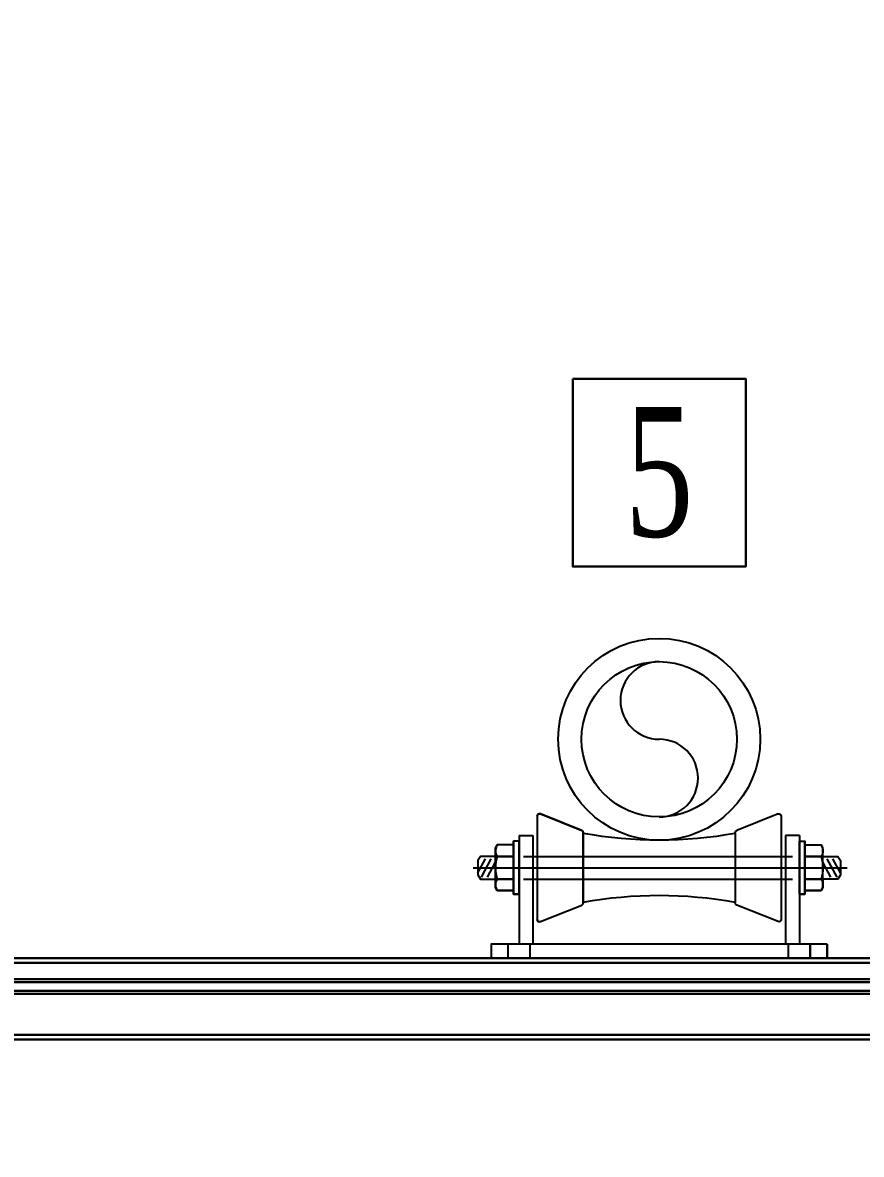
# Model space of a CAD drawing. Header units: centimetres. Extents: x 405464 to 563355, y 50011 to 66875.
# Drawn here: x 526061 to 526125.8, y 51794.5 to 51881.9 of the extents above; entities that cross this region are included whole.
import ezdxf
from ezdxf.enums import TextEntityAlignment as Align

# ---------------------------------------------------------------- set-up
doc = ezdxf.new("R2010")
doc.units = ezdxf.units.CM
doc.layers.get('0').update_dxf_attribs({"lineweight": 9})
doc.layers.add('-M-PLUMBING DCW RISER', color=7, linetype='Continuous')
for name, color, linetype, lineweight in [('0-KRCN-IST-GALERİ-YAZI', 131, 'Continuous', 30), ('0-KRCN-MİMARİ-170326', 8, 'Continuous', 9), ('0-KRCN-PLATE', 132, 'Continuous', 25), ('0-KRCN-TESİSAT', 7, 'Continuous', 30), ('AS_TA_TARAMA', 8, 'Continuous', 9)]:
    doc.layers.add(name, color=color, linetype=linetype, lineweight=lineweight)
doc.styles.add('BAYBURT XREF$0$TIMES', font='times.ttf')

# ---------------------------------------------------------------- blocks, each defined once
blk = doc.blocks.new('G$CE936221F')
at = {"layer": 'AS_TA_TARAMA', "transparency": 33554687}
h = blk.add_hatch(dxfattribs=at)
h.set_pattern_fill('ANSI33', color=256, scale=2.5, angle=180)
h.set_pattern_definition([(45, (-451004.7542594136, -85811.19926901902), (-11.22532015133644, 11.22532015133644), []), (45, (-450993.5289344136, -85811.19926901902), (-11.22532015133644, 11.22532015133644), [7.9375, -3.96875])])
h.paths.add_polyline_path([(914.0000715255155, -450.0000000000291), (884.0000715255737, -450.0000000000291), (884.0000715255155, -25.00000000008731), (334.0000715260976, -25.00000000008731), (334.0000715260976, -450.0000000000146), (304.0000715260976, -450.0000000000291), (304.0000715260976, -500.0000000000291), (914.0000715255155, -500.0000000000437)])
h.paths.add_polyline_path([(844.0000715255737, -75.00000000008731), (844.0000715255737, -340.0000000000291), (374.0000715260976, -340.0000000000437), (374.0000715260976, -75.00000000008731)], flags=16)
h.paths.add_polyline_path([(374.0000715260976, -370.0000000000437), (844.0000715255737, -370.0000000000582), (844.0000715255737, -450.0000000000291), (374.0000715260976, -450.0000000000291)], flags=16)
h.paths.add_polyline_path([(664.0000715255737, -75.00000000007276), (634.0000715255737, -75.00000000007276), (634.0000715255737, -340.0000000000291), (664.0000715255737, -340.0000000000291)], flags=0)
blk = doc.blocks.new('A$C6AE706CD')
at = {"color": 0, "linetype": 'ByBlock'}
for p, q in [((-8.984922226416982, 10.4639439565633, 0.0002942672051547), (-8.984922226419258, 2.844401218995699, 0.0002942672051547)), ((-8.752950774944566, 10.62099947895694, 0.0002942672051547), (-5.708241167389589, 9.403111928576436, 0.0002942672051547)), ((8.752951131422606, 10.62099947895694, 0.0002942672051547), (5.708241523871948, 9.403111928576436, 0.0002942672051547)), ((8.98492258289275, 10.4639439565633, 0.0002942672051547), (8.984922582895024, 2.844401218995699, 0.0002942672051547)), ((-5.601911709790556, 9.246062109817329, 0.0002942672051547), (-5.601911709790556, 4.062283065741667, 0.0002942672051547)), ((5.60191170979533, 9.246062109817329, 0.0002942672051547), (5.60191170979533, 4.062283065741667, 0.0002942672051547)), ((-10.73050800475676, 4.696722126576332, 0.0002942672051547), (-10.73050800475676, 8.611623048982892, 0.0002942672051547)), ((-10.32389491614435, 9.022279664229929, 0.0002942672051547), (-10.3238949161464, 1.0149005883477, 0.0002942672051547)), ((-10.32389491614435, 9.022279664229929, 0.0002942672051547), (-9.30899183245265, 9.022279664229929, 0.0002942672051547)), ((-9.30899183245265, 9.022279664229929, 0.0002942672051547), (-9.308991832454693, 1.0149005883477, 0.0002942672051547)), ((10.3238949161489, 9.022279664229929, 0.0002942672051547), (9.3089918324506, 9.022279664229929, 0.0002942672051547)), ((9.3089918324506, 9.022279664229929, 0.0002942672051547), (9.3089918324506, 1.0149005883477, 0.0002942672051547)), ((10.3238949161489, 9.022279664229929, 0.0002942672051547), (10.32389491614662, 1.0149005883477, 0.0002942672051547)), ((10.32389491614662, 8.611623048982892, 0.0002942672051547), (10.73050800476562, 8.611623048982892, 0.0002942672051547)), ((10.73050800476335, 4.696722126576332, 0.0002942672051547), (10.73050800476562, 8.611623048982892, 0.0002942672051547)), ((-12.06076837931573, 8.107369646888628, 0.0002942672051547), (-11.93097555902, 8.332178748273236, 0.0002942672051547)), ((-12.06076837931573, 7.493178519850062, 0.0002942672051547), (-12.06076837931573, 8.107369646888628, 0.0002942672051547)), ((-10.73050800475676, 8.332178748273236, 0.0002942672051547), (-11.93097555902, 8.332178748273236, 0.0002942672051547)), ((-10.73050800475676, 4.976166427294628, 0.0002942672051547), (-10.73050800475676, 8.332178748273236, 0.0002942672051547)), ((10.73050800476562, 4.976166427294628, 0.0002942672051547), (10.73050800476562, 8.332178748273236, 0.0002942672051547)), ((10.73050800476562, 8.332178748273236, 0.0002942672051547), (11.93097591550008, 8.332178748273236, 0.0002942672051547)), ((12.06076837932028, 8.107369646888628, 0.0002942672051547), (11.93097591550008, 8.332178748273236, 0.0002942672051547)), ((12.06076837932028, 7.493178519850062, 0.0002942672051547), (12.06076837932028, 8.107369646888628, 0.0002942672051547)), ((-13.35307991954323, 6.268378153750745, 0.0002942672051547), (-12.79578049572842, 7.310673340954508, 0.0002942672051547)), ((-13.09903964616296, 5.957677887650334, 0.0002942672051547), (-12.37561376819963, 7.310673340954508, 0.0002942672051547)), ((-12.65521670149769, 5.957677887650334, 0.0002942672051547), (-12.06076837931573, 7.069449154109861, 0.0002942672051547)), ((-12.06076837931573, 5.815172359352117, 0.0002942672051547), (-12.06076837931573, 7.493178519850062, 0.0002942672051547)), ((-10.73050800475676, 7.493178519850062, 0.0002942672051547), (-11.93097555902204, 7.493178519850062, 0.0002942672051547)), ((-10.3238949161464, 5.815172359352117, 0.0002942672051547), (-10.32389491614435, 7.493172816198238, 0.0002942672051547)), ((10.32389491614662, 5.815172359352117, 0.0002942672051547), (10.3238949161489, 7.493172816206878, 0.0002942672051547)), ((10.73050800476562, 7.493178519850062, 0.0002942672051547), (11.93097591550008, 7.493178519850062, 0.0002942672051547)), ((12.06076837932028, 5.815172359352117, 0.0002942672051547), (12.06076837932028, 7.493178519850062, 0.0002942672051547)), ((12.655217057978, 5.957677887650334, 0.0002942672051547), (12.06076837932028, 7.069449154109861, 0.0002942672051547)), ((13.09903964616978, 5.957677887650334, 0.0002942672051547), (12.3756137682044, 7.310673340954508, 0.0002942672051547)), ((13.35307991954346, 6.268378153750745, 0.0002942672051547), (12.79578049572433, 7.310673340954508, 0.0002942672051547)), ((-12.06076837931573, 5.815172359352117, 0.0002942672051547), (-12.06076837931573, 5.200975528670369, 0.0002942672051547)), ((-12.06076837931573, 5.200975528670369, 0.0002942672051547), (-11.93097555902, 4.976166427294628, 0.0002942672051547)), ((-10.7305080047588, 5.815172359352117, 0.0002942672051547), (-11.93097555902204, 5.815172359360986, 0.0002942672051547)), ((10.73050800476335, 5.815172359352117, 0.0002942672051547), (11.93097591550008, 5.815172359352117, 0.0002942672051547)), ((12.06076837932028, 5.200975528670369, 0.0002942672051547), (11.93097591550213, 4.976166427294628, 0.0002942672051547)), ((12.06076837932028, 5.815172359352117, 0.0002942672051547), (12.06076837932028, 5.200975528670369, 0.0002942672051547)), ((-10.73050800475676, 4.976166427294628, 0.0002942672051547), (-11.93097555902, 4.976166427294628, 0.0002942672051547)), ((-10.3238949161464, 4.696722126576332, 0.0002942672051547), (-10.73050800475676, 4.696722126576332, 0.0002942672051547)), ((10.32389491614662, 4.696722126576332, 0.0002942672051547), (10.73050800476335, 4.696722126576332, 0.0002942672051547)), ((10.73050800476562, 4.976166427294628, 0.0002942672051547), (11.93097591550213, 4.976166427294628, 0.0002942672051547)), ((-8.752950774944566, 2.687351400236821, 0.0002942672051547), (-5.708241167391861, 3.905233246982788, 0.0002942672051547)), ((8.752951131422606, 2.687351400236821, 0.0002942672051547), (5.708241523869673, 3.905233246982788, 0.0002942672051547)), ((-12.37483735975525, 1.0149005883477, 0.0002942672051547), (-12.37483735975525, 0, 0.0002942672051547)), ((-11.13305582160069, 1.0149005883477, 0.0002942672051547), (-11.13305582159864, 0, 0.0002942672051547)), ((12.3748373597532, 1.0149005883477, 0.0002942672051547), (12.37483735975547, 0, 0.0002942672051547))]:
    blk.add_line(p, q, dxfattribs=at)
for points in [[(5.60191170979533, 9.246062109817329, -0.3066784415588879), (5.708241523871948, 9.403111928576436), (8.752951131422606, 10.62099947895694, -0.5305984520674957), (8.98492258289275, 10.4639439565633), (8.984922582895024, 2.844401218995699, -0.5305984520674981), (8.752951131422606, 2.687351400236821), (5.708241523869673, 3.905233246982788, -0.3066784415588851), (5.60191170979533, 4.062283065741667)], [(-10.73050800475676, 8.332178748273236), (-11.93097555902, 8.332178748273236), (-11.98776317075931, 8.233819419247082, 0.1117388320364107), (-12.06076837931573, 7.914135914929375), (-12.06076837931573, 7.911221353185282, 0.1506640615130465), (-11.93097555902204, 7.493178519850062), (-10.73050800475676, 7.493178519850062)], [(10.73050800476562, 8.332178748273236), (11.93097591550008, 8.332178748273236), (11.98776352724371, 8.233819419247082, -0.1117388320364107), (12.06076837932028, 7.914135914929375), (12.06076837932028, 7.911221353193923, -0.1506640615130465), (11.93097555902227, 7.493178519850062), (10.73050800476562, 7.493178519850062)], [(-10.73050800475676, 7.493178519850062), (-11.93097555902204, 7.493178519850062, 0.0766299328088594), (-12.06076837931368, 6.657075742224151), (-12.06076837931573, 6.651269433326433, 0.0766299328028492), (-11.93097555902204, 5.815172359360986), (-10.7305080047588, 5.815172359352117)], [(10.73050800476562, 7.493178519850062), (11.93097591550008, 7.493178519850062, -0.0766299328088594), (12.06076837932028, 6.657075742224151), (12.06076837932028, 6.651269433326433, -0.0766299328028492), (11.93097591550008, 5.815172359352117), (10.73050800476335, 5.815172359352117)], [(-10.7305080047588, 5.815172359352117), (-11.93097555902204, 5.815172359360986, 0.1506249437491669), (-12.06076837931573, 5.397237895231229), (-12.06076837931573, 5.394095187763241, 0.1116991310305995), (-11.98776495315019, 5.074531459946684), (-11.93097555902, 4.976166427294628), (-10.73050800475676, 4.976166427294628)], [(10.73050800476335, 5.815172359352117), (11.93097591550008, 5.815172359352117, -0.1506249437491669), (12.06076837932028, 5.397237895231229), (12.06076837932028, 5.394095187763241, -0.1116991310305995), (11.98776495315041, 5.074531459946684), (11.93097591550213, 4.976166427294628), (10.73050800476562, 4.976166427294628)]]:
    blk.add_lwpolyline(points, format="xyb", close=True, dxfattribs=at)
for points in [[(-10.3238949161464, 8.611623048982892), (-10.73050800475676, 8.611623048982892), (-10.73050800475676, 4.696722126576332), (-10.3238949161464, 4.696722126576332)], [(10.32389491614662, 8.611623048982892), (10.73050800476562, 8.611623048982892), (10.73050800476335, 4.696722126576332), (10.32389491614662, 4.696722126576332)], [(-12.37483735975525, 1.0149005883477), (12.3748373597532, 1.0149005883477), (12.37483735975547, 0), (-12.37483735975525, 0)]]:
    blk.add_lwpolyline(points, close=True, dxfattribs=at)
at = {"color": 0, "linetype": 'ByBlock', "elevation": 0.0002942672409185}
for points in [[(-11.93097555902, 4.976166427294628), (-12.06076837931573, 5.200975528670369), (-12.06076837931573, 8.107369646888628), (-11.93097555902, 8.332178748273236)], [(11.93097591550213, 4.976166427294628), (12.06076837932028, 5.200975528670369), (12.06076837932028, 8.107369646888628), (11.93097591550008, 8.332178748273236)], [(-12.06076837931573, 7.493178519850062), (-13.16430394130179, 7.493178519850062), (-13.35307991954323, 7.178548443494946), (-13.35307991954323, 6.129796732064049), (-13.16430394130179, 5.815172359352117), (-12.06076837931573, 5.815172359352117)], [(9.999825666588775, 7.493172816198238), (-9.819208393637837, 7.493172816198238)], [(12.06076837932028, 7.493178519850062), (13.16430429778393, 7.493178519850062), (13.35307991954346, 7.178548443494946), (13.35307991954346, 6.129796732064049), (13.16430429778393, 5.815172359360986), (12.06076837932028, 5.815172359352117)], [(13.72113744875992, 6.654172587783705), (-13.85805269364891, 6.654172587775066)], [(9.99982566658673, 5.815172359352117), (-9.819208393637837, 5.815172359352117)], [(-11.13305582159864, 0), (-11.13305582160069, 1.0149005883477)], [(-9.514734010692107, 0), (-9.514734010692107, 1.0149005883477)], [(9.514734010692335, 0), (9.514734010692335, 1.0149005883477)], [(11.13305582160319, 0), (11.13305582160092, 1.0149005883477)]]:
    blk.add_lwpolyline(points, dxfattribs=at)
at = {"color": 0, "linetype": 'ByBlock'}
for centre, radius, start, end in [((-8.815771771877053, 10.4639439565633, 0.0002942672051547), 0.169150537572249, 68.19869071477848, 180), ((8.81577177188592, 10.4639439565633, 0.0002942672051547), 0.169150537572249, 0, 111.8013092852215), ((-5.771062164328441, 9.246062109817329, 0.0002942672051547), 0.169150537572249, 0, 68.19869071477848), ((2.2737e-12, 39.85830289988371, 0.0002942672051547), 31.17432341627626, 259.6478164975731, 280.3521835024269), ((5.771062164328668, 9.246062109817329, 0.0002942672051547), 0.169150537572249, 111.8013092852215, 180), ((-9.284166724911302, 6.654172587783705, 0.0002942672051547), 2.776603086729563, 162.4121984751174, 197.5878015248826), ((9.284166724915847, 6.654172587783705, 0.0002942672051547), 2.776603086729563, 342.4121984751173, 17.58780152488257), ((2.2737e-12, -26.54995772431608, 0.0002942672051547), 31.17432341627626, 79.64781649757309, 100.3521835024269), ((-5.771062164328441, 4.062283065741667, 0.0002942672051547), 0.169150537572249, 291.8013092852215, 0), ((5.771062164328668, 4.062283065741667, 0.0002942672051547), 0.169150537572249, 180, 248.1986907147784), ((-8.815771771874779, 2.844401218995699, 0.0002942672051547), 0.169150537572249, 180, 291.8013092852215), ((8.815771771888192, 2.844401218995699, 0.0002942672051547), 0.169150537572249, 248.1986907147784, 0)]:
    blk.add_arc(centre, radius, start, end, dxfattribs=at)
blk = doc.blocks.new('*U88')
at = {"color": 8}
blk.add_circle((0, 0), 3.9, dxfattribs=at)
at = {"color": 0}
blk.add_circle((0, 0), 3, dxfattribs=at)
for centre, start, end in [((0, 1.5), 90, 270), ((0, -1.5), 270, 90)]:
    blk.add_arc(centre, 1.500000000000011, start, end, dxfattribs=at)

msp = doc.modelspace()

# ---------------------------------------------------------------- linework, layer by layer
at = {"layer": '0-KRCN-IST-GALERİ-YAZI', "elevation": -8.675752360431943e-05}
msp.add_lwpolyline([(526103.4902087469, 51854.40205479759), (526116.8475779449, 51854.40205479759), (526116.8475779449, 51839.89094422731), (526103.4902087469, 51839.89094422731)], close=True, dxfattribs=at)
at = {"layer": '0-KRCN-TESİSAT', "color": 7, "linetype": 'Continuous'}
for p, q in [((525968.4688933459, 51809.64234974578), (526162.1688933456, 51809.64234974578)), ((525968.4688933459, 51803.34206254285), (526162.1688933456, 51803.34206254285))]:
    msp.add_line(p, q, dxfattribs=at)
at = {"layer": '0-KRCN-TESİSAT', "color": 124, "linetype": 'Continuous'}
for p, q in [((526162.1688933456, 51809.28233333394), (525968.4688933459, 51809.28233333394)), ((526162.1688933456, 51808.0104465894), (525968.4688933459, 51808.0104465894)), ((526162.1688933456, 51807.77749273046), (525968.4688933459, 51807.77749273046)), ((526162.1688933456, 51807.11500654171), (525968.4688933459, 51807.11500654171)), ((526162.1688933456, 51806.8820526828), (525968.4688933459, 51806.8820526828)), ((526162.1688933456, 51803.70207895469), (525968.4688933459, 51803.70207895469))]:
    msp.add_line(p, q, dxfattribs=at)

# ---------------------------------------------------------------- block references
at = {"layer": '-M-PLUMBING DCW RISER', "xscale": 2, "yscale": 2, "zscale": 2, "rotation": 180}
msp.add_blockref('*U88', (526110.1688933459, 51826.54549644881, -0.0001735150490276283), dxfattribs=at)
at = {"layer": '0-KRCN-MİMARİ-170326', "ltscale": 3, "xscale": 2, "yscale": 2, "zscale": 2}
msp.add_blockref('G$CE936221F', (524474.1687502947, 52375.04096322809), dxfattribs=at)
at = {"layer": '0-KRCN-PLATE', "xscale": -1.048269024610946, "yscale": 1.048269024610946, "zscale": 1.048269024610946}
msp.add_blockref('A$C6AE706CD', (526110.1688933459, 51809.64234974578, -0.0004819862442673184), dxfattribs=at)

# ---------------------------------------------------------------- texts
at = {"layer": '0-KRCN-IST-GALERİ-YAZI', "style": 'BAYBURT XREF$0$TIMES', "width": 0.6999999999999998}
msp.add_text('5', height=10, dxfattribs=at).set_placement((526110.1688933459, 51847.14649951245, -8.675752360431943e-05), align=Align.MIDDLE)

doc.saveas('drawing.dxf')
